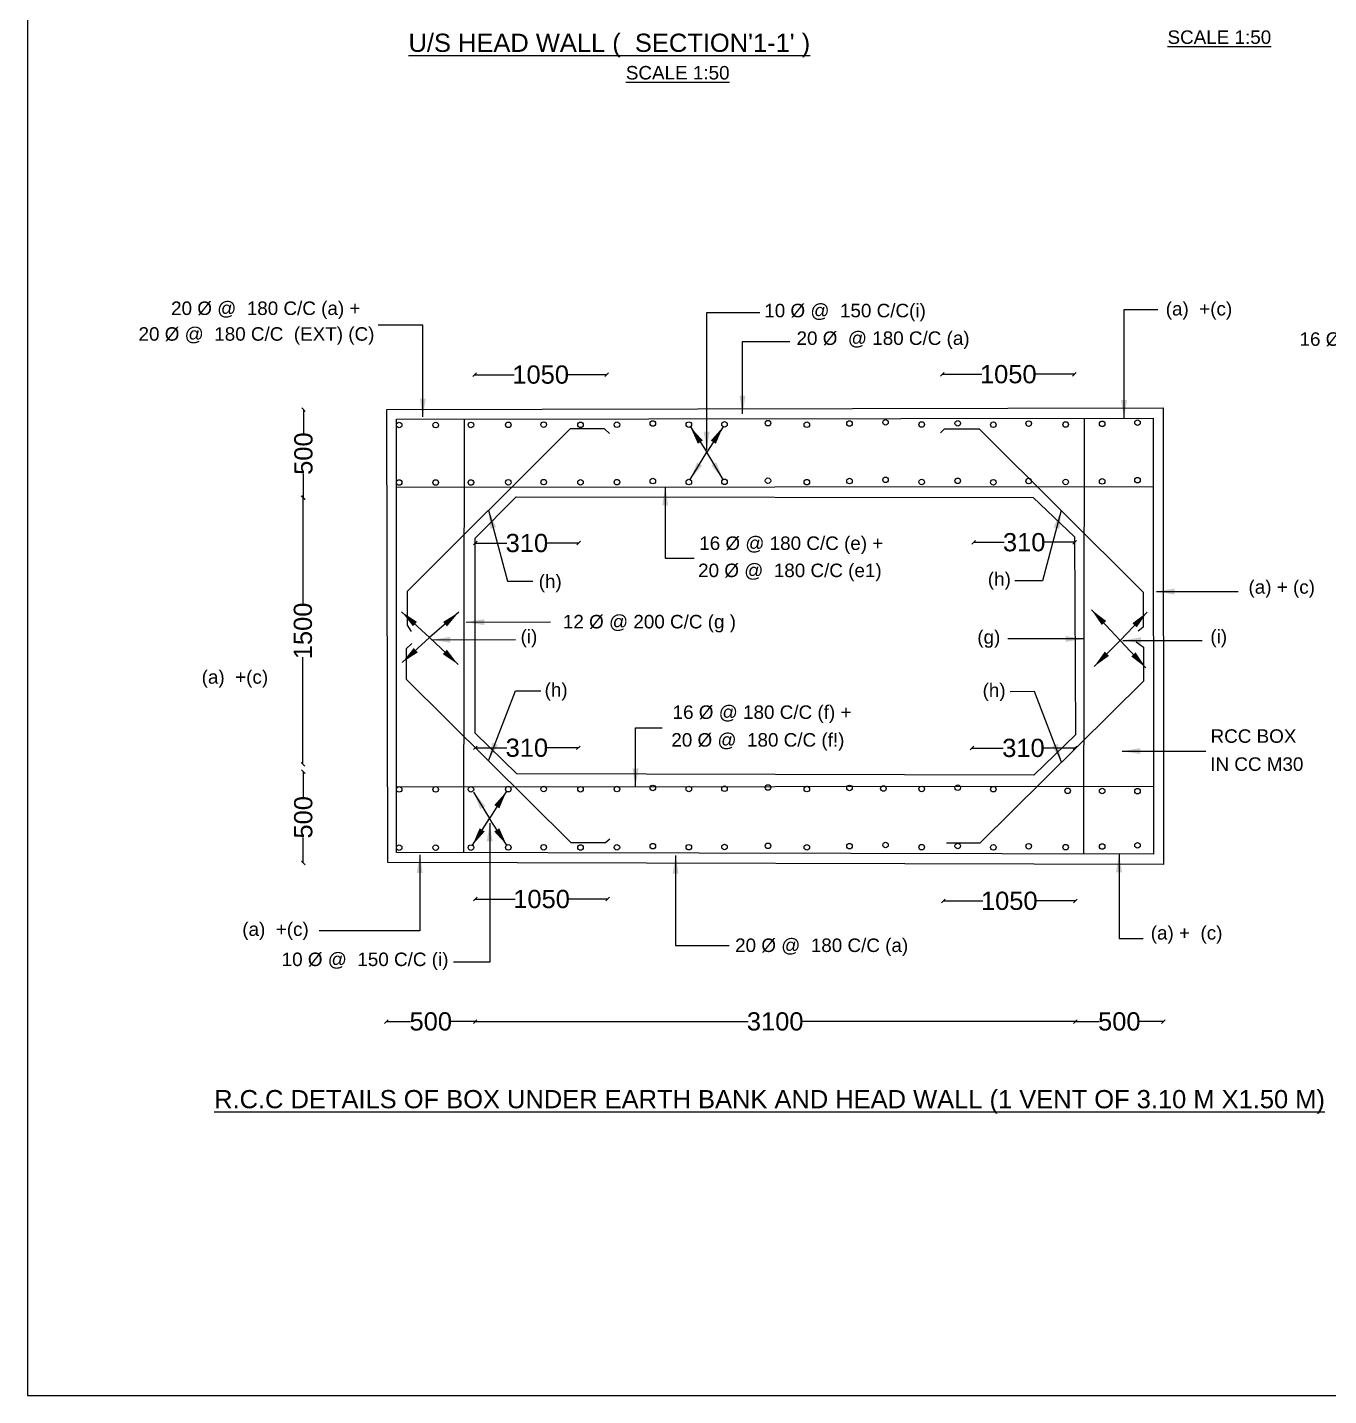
# Model space of a CAD drawing. Header units: millimetres. Extents: x 5124 to 2909731, y 2311 to 44621088.
# Drawn here: x 2778034 to 2813722, y 44535521 to 44573052 of the extents above; entities that cross this region are included whole.
import ezdxf

# ---------------------------------------------------------------- set-up
doc = ezdxf.new("R2010")
doc.units = ezdxf.units.MM
doc.header["$MEASUREMENT"] = 0
for name, color, linetype in [('DIMENSION', 7, 'Continuous'), ('DRAWING', 2, 'Continuous'), ('TEXT', 1, 'Continuous')]:
    doc.layers.add(name, color=color, linetype=linetype)
doc.styles.get("Standard").update_dxf_attribs({"font": 'arial.ttf', "height": 500})
doc.dimstyles.get("Standard").update_dxf_attribs({"dimtxt": 80, "dimasz": 100, "dimexe": 0.18, "dimexo": 0.0625, "dimgap": 0.09, "dimtad": 0, "dimdec": 0, "dimzin": 0, "dimdsep": 46, "dimtxsty": 'Standard', "dimblk": 'OBLIQUE', "dimcen": 0.09, "dimse1": 1, "dimse2": 1, "dimadec": 0, "dimazin": 0, "dimtfac": 1, "dimtdec": 0, "dimtofl": 0, "dimtmove": 0, "dimatfit": 3, "dimfxl": 0, "dimtolj": 1, "dimtzin": 0, "dimarcsym": 0})

# ---------------------------------------------------------------- blocks, each defined once
blk = doc.blocks.new('_Oblique')
at = {"color": 0, "linetype": 'ByBlock', "lineweight": -2}
blk.add_line((-0.5, -0.5), (0.5, 0.5), dxfattribs=at)
blk = doc.blocks.new('*D31')
at = {"layer": 'Defpoints', "color": 0, "transparency": 16777216}
for p in [(2790303, 44563501), (2793920, 44563525), (2793920, 44563525)]:
    blk.add_point(p, dxfattribs=at)
at = {"layer": 'DIMENSION', "color": 0, "lineweight": -2, "transparency": 16777216}
for p, q in [((2790303, 44563525), (2791389, 44563525)), ((2793920, 44563525), (2792834, 44563525))]:
    blk.add_line(p, q, dxfattribs=at)
at = {"layer": 'DIMENSION', "color": 0, "lineweight": -2, "transparency": 16777216, "xscale": 100, "yscale": 100, "zscale": 100, "rotation": 180}
blk.add_blockref('_Oblique', (2790303, 44563525), dxfattribs=at)
at = {"layer": 'DIMENSION', "color": 0, "lineweight": -2, "transparency": 16777216, "xscale": 100, "yscale": 100, "zscale": 100}
blk.add_blockref('_Oblique', (2793920, 44563525), dxfattribs=at)
at = {"layer": 'DIMENSION', "color": 0, "transparency": 16777216, "insert": (2792111, 44563525), "char_height": 500, "attachment_point": 5}
blk.add_mtext('\\A1;1050', dxfattribs=at)
blk = doc.blocks.new('*D32')
at = {"layer": 'Defpoints', "color": 0, "transparency": 16777216}
for p in [(2790317, 44558922), (2793152, 44558928), (2793152, 44558905)]:
    blk.add_point(p, dxfattribs=at)
at = {"layer": 'DIMENSION', "color": 0, "lineweight": -2, "transparency": 16777216}
for p, q in [((2790317, 44558905), (2791183, 44558905)), ((2793152, 44558905), (2792286, 44558905))]:
    blk.add_line(p, q, dxfattribs=at)
at = {"layer": 'DIMENSION', "color": 0, "lineweight": -2, "transparency": 16777216, "xscale": 100, "yscale": 100, "zscale": 100, "rotation": 180}
blk.add_blockref('_Oblique', (2790317, 44558905), dxfattribs=at)
at = {"layer": 'DIMENSION', "color": 0, "lineweight": -2, "transparency": 16777216, "xscale": 100, "yscale": 100, "zscale": 100}
blk.add_blockref('_Oblique', (2793152, 44558905), dxfattribs=at)
at = {"layer": 'DIMENSION', "color": 0, "transparency": 16777216, "insert": (2791734, 44558905), "char_height": 500, "attachment_point": 5}
blk.add_mtext('\\A1;310', dxfattribs=at)
blk = doc.blocks.new('*D33')
at = {"layer": 'Defpoints', "color": 0, "transparency": 16777216}
for p in [(2803126, 44563526), (2806747, 44563536), (2806747, 44563536)]:
    blk.add_point(p, dxfattribs=at)
at = {"layer": 'DIMENSION', "color": 0, "lineweight": -2, "transparency": 16777216}
for p, q in [((2803126, 44563536), (2804214, 44563536)), ((2806747, 44563536), (2805659, 44563536))]:
    blk.add_line(p, q, dxfattribs=at)
at = {"layer": 'DIMENSION', "color": 0, "lineweight": -2, "transparency": 16777216, "xscale": 100, "yscale": 100, "zscale": 100, "rotation": 180}
blk.add_blockref('_Oblique', (2803126, 44563536), dxfattribs=at)
at = {"layer": 'DIMENSION', "color": 0, "lineweight": -2, "transparency": 16777216, "xscale": 100, "yscale": 100, "zscale": 100}
blk.add_blockref('_Oblique', (2806747, 44563536), dxfattribs=at)
at = {"layer": 'DIMENSION', "color": 0, "transparency": 16777216, "insert": (2804936, 44563536), "char_height": 500, "attachment_point": 5}
blk.add_mtext('\\A1;1050', dxfattribs=at)
blk = doc.blocks.new('*D34')
at = {"layer": 'Defpoints', "color": 0, "transparency": 16777216}
for p in [(2803991, 44558927), (2803991, 44558927), (2806754, 44558874)]:
    blk.add_point(p, dxfattribs=at)
at = {"layer": 'DIMENSION', "color": 0, "lineweight": -2, "transparency": 16777216}
for p, q in [((2803991, 44558927), (2804821, 44558927)), ((2806754, 44558927), (2805924, 44558927))]:
    blk.add_line(p, q, dxfattribs=at)
at = {"layer": 'DIMENSION', "color": 0, "lineweight": -2, "transparency": 16777216, "xscale": 100, "yscale": 100, "zscale": 100, "rotation": 180}
blk.add_blockref('_Oblique', (2803991, 44558927), dxfattribs=at)
at = {"layer": 'DIMENSION', "color": 0, "lineweight": -2, "transparency": 16777216, "xscale": 100, "yscale": 100, "zscale": 100}
blk.add_blockref('_Oblique', (2806754, 44558927), dxfattribs=at)
at = {"layer": 'DIMENSION', "color": 0, "transparency": 16777216, "insert": (2805373, 44558927), "char_height": 500, "attachment_point": 5}
blk.add_mtext('\\A1;310', dxfattribs=at)
blk = doc.blocks.new('*D35')
at = {"layer": 'Defpoints', "color": 0, "transparency": 16777216}
for p in [(2790320, 44553291), (2793147, 44553293), (2793147, 44553290)]:
    blk.add_point(p, dxfattribs=at)
at = {"layer": 'DIMENSION', "color": 0, "lineweight": -2, "transparency": 16777216}
for p, q in [((2790320, 44553290), (2791182, 44553290)), ((2793147, 44553290), (2792285, 44553290))]:
    blk.add_line(p, q, dxfattribs=at)
at = {"layer": 'DIMENSION', "color": 0, "lineweight": -2, "transparency": 16777216, "xscale": 100, "yscale": 100, "zscale": 100, "rotation": 180}
blk.add_blockref('_Oblique', (2790320, 44553290), dxfattribs=at)
at = {"layer": 'DIMENSION', "color": 0, "lineweight": -2, "transparency": 16777216, "xscale": 100, "yscale": 100, "zscale": 100}
blk.add_blockref('_Oblique', (2793147, 44553290), dxfattribs=at)
at = {"layer": 'DIMENSION', "color": 0, "transparency": 16777216, "insert": (2791733, 44553290), "char_height": 500, "attachment_point": 5}
blk.add_mtext('\\A1;310', dxfattribs=at)
blk = doc.blocks.new('*D36')
at = {"layer": 'Defpoints', "color": 0, "transparency": 16777216}
for p in [(2790321, 44549140), (2793952, 44549140), (2793952, 44549140)]:
    blk.add_point(p, dxfattribs=at)
at = {"layer": 'DIMENSION', "color": 0, "lineweight": -2, "transparency": 16777216}
for p, q in [((2790321, 44549140), (2791414, 44549140)), ((2793952, 44549140), (2792858, 44549140))]:
    blk.add_line(p, q, dxfattribs=at)
at = {"layer": 'DIMENSION', "color": 0, "lineweight": -2, "transparency": 16777216, "xscale": 100, "yscale": 100, "zscale": 100, "rotation": 180}
blk.add_blockref('_Oblique', (2790321, 44549140), dxfattribs=at)
at = {"layer": 'DIMENSION', "color": 0, "lineweight": -2, "transparency": 16777216, "xscale": 100, "yscale": 100, "zscale": 100}
blk.add_blockref('_Oblique', (2793952, 44549140), dxfattribs=at)
at = {"layer": 'DIMENSION', "color": 0, "transparency": 16777216, "insert": (2792136, 44549140), "char_height": 500, "attachment_point": 5}
blk.add_mtext('\\A1;1050', dxfattribs=at)
blk = doc.blocks.new('*D37')
at = {"layer": 'Defpoints', "color": 0, "transparency": 16777216}
for p in [(2803937, 44553285), (2803937, 44553275), (2806766, 44553265)]:
    blk.add_point(p, dxfattribs=at)
at = {"layer": 'DIMENSION', "color": 0, "lineweight": -2, "transparency": 16777216}
for p, q in [((2803937, 44553285), (2804800, 44553285)), ((2806766, 44553285), (2805903, 44553285))]:
    blk.add_line(p, q, dxfattribs=at)
at = {"layer": 'DIMENSION', "color": 0, "lineweight": -2, "transparency": 16777216, "xscale": 100, "yscale": 100, "zscale": 100, "rotation": 180}
blk.add_blockref('_Oblique', (2803937, 44553285), dxfattribs=at)
at = {"layer": 'DIMENSION', "color": 0, "lineweight": -2, "transparency": 16777216, "xscale": 100, "yscale": 100, "zscale": 100}
blk.add_blockref('_Oblique', (2806766, 44553285), dxfattribs=at)
at = {"layer": 'DIMENSION', "color": 0, "transparency": 16777216, "insert": (2805352, 44553285), "char_height": 500, "attachment_point": 5}
blk.add_mtext('\\A1;310', dxfattribs=at)
blk = doc.blocks.new('*D38')
at = {"layer": 'Defpoints', "color": 0, "transparency": 16777216}
for p in [(2803155, 44549114), (2806771, 44549091), (2806771, 44549091)]:
    blk.add_point(p, dxfattribs=at)
at = {"layer": 'DIMENSION', "color": 0, "lineweight": -2, "transparency": 16777216}
for p, q in [((2803155, 44549091), (2804241, 44549091)), ((2806771, 44549091), (2805685, 44549091))]:
    blk.add_line(p, q, dxfattribs=at)
at = {"layer": 'DIMENSION', "color": 0, "lineweight": -2, "transparency": 16777216, "xscale": 100, "yscale": 100, "zscale": 100, "rotation": 180}
blk.add_blockref('_Oblique', (2803155, 44549091), dxfattribs=at)
at = {"layer": 'DIMENSION', "color": 0, "lineweight": -2, "transparency": 16777216, "xscale": 100, "yscale": 100, "zscale": 100}
blk.add_blockref('_Oblique', (2806771, 44549091), dxfattribs=at)
at = {"layer": 'DIMENSION', "color": 0, "transparency": 16777216, "insert": (2804963, 44549091), "char_height": 500, "attachment_point": 5}
blk.add_mtext('\\A1;1050', dxfattribs=at)
blk = doc.blocks.new('*D39')
at = {"layer": 'Defpoints', "color": 0, "transparency": 16777216}
for p in [(2785613, 44562566), (2785607, 44560154), (2785608, 44560154)]:
    blk.add_point(p, dxfattribs=at)
at = {"layer": 'DIMENSION', "color": 0, "lineweight": -2, "transparency": 16777216}
for p, q in [((2785607, 44562566), (2785607, 44561912)), ((2785607, 44560154), (2785607, 44560808))]:
    blk.add_line(p, q, dxfattribs=at)
at = {"layer": 'DIMENSION', "color": 0, "lineweight": -2, "transparency": 16777216, "xscale": 100, "yscale": 100, "zscale": 100}
for p, rotation in [((2785607, 44562566), 90), ((2785607, 44560154), 270)]:
    blk.add_blockref('_Oblique', p, dxfattribs=dict(at, rotation=rotation))
at = {"layer": 'DIMENSION', "color": 0, "transparency": 16777216, "insert": (2785607, 44561360), "char_height": 500, "attachment_point": 5, "rotation": 90}
blk.add_mtext('\\A1;500', dxfattribs=at)
blk = doc.blocks.new('*D40')
at = {"layer": 'Defpoints', "color": 0, "transparency": 16777216}
for p in [(2785608, 44560154), (2785592, 44552841), (2785592, 44552841)]:
    blk.add_point(p, dxfattribs=at)
at = {"layer": 'DIMENSION', "color": 0, "lineweight": -2, "transparency": 16777216}
for p, q in [((2785592, 44560154), (2785592, 44557220)), ((2785592, 44552841), (2785592, 44555775))]:
    blk.add_line(p, q, dxfattribs=at)
at = {"layer": 'DIMENSION', "color": 0, "lineweight": -2, "transparency": 16777216, "xscale": 100, "yscale": 100, "zscale": 100}
for p, rotation in [((2785592, 44560154), 90), ((2785592, 44552841), 270)]:
    blk.add_blockref('_Oblique', p, dxfattribs=dict(at, rotation=rotation))
at = {"layer": 'DIMENSION', "color": 0, "transparency": 16777216, "insert": (2785592, 44556497), "char_height": 500, "attachment_point": 5, "rotation": 90}
blk.add_mtext('\\A1;1500', dxfattribs=at)
blk = doc.blocks.new('*D41')
at = {"layer": 'Defpoints', "color": 0, "transparency": 16777216}
for p in [(2785585, 44552637), (2785596, 44550131), (2785602, 44550131)]:
    blk.add_point(p, dxfattribs=at)
at = {"layer": 'DIMENSION', "color": 0, "lineweight": -2, "transparency": 16777216}
for p, q in [((2785602, 44552637), (2785602, 44551935)), ((2785602, 44550131), (2785602, 44550832))]:
    blk.add_line(p, q, dxfattribs=at)
at = {"layer": 'DIMENSION', "color": 0, "lineweight": -2, "transparency": 16777216, "xscale": 100, "yscale": 100, "zscale": 100}
for p, rotation in [((2785602, 44552637), 90), ((2785602, 44550131), 270)]:
    blk.add_blockref('_Oblique', p, dxfattribs=dict(at, rotation=rotation))
at = {"layer": 'DIMENSION', "color": 0, "transparency": 16777216, "insert": (2785602, 44551384), "char_height": 500, "attachment_point": 5, "rotation": 90}
blk.add_mtext('\\A1;500', dxfattribs=at)
blk = doc.blocks.new('*D42')
at = {"layer": 'Defpoints', "color": 0, "transparency": 16777216}
for p in [(2787878, 44545788), (2790315, 44545783), (2790315, 44545783)]:
    blk.add_point(p, dxfattribs=at)
at = {"layer": 'DIMENSION', "color": 0, "lineweight": -2, "transparency": 16777216}
for p, q in [((2787878, 44545783), (2788545, 44545783)), ((2790315, 44545783), (2789648, 44545783))]:
    blk.add_line(p, q, dxfattribs=at)
at = {"layer": 'DIMENSION', "color": 0, "lineweight": -2, "transparency": 16777216, "xscale": 100, "yscale": 100, "zscale": 100, "rotation": 180}
blk.add_blockref('_Oblique', (2787878, 44545783), dxfattribs=at)
at = {"layer": 'DIMENSION', "color": 0, "lineweight": -2, "transparency": 16777216, "xscale": 100, "yscale": 100, "zscale": 100}
blk.add_blockref('_Oblique', (2790315, 44545783), dxfattribs=at)
at = {"layer": 'DIMENSION', "color": 0, "transparency": 16777216, "insert": (2789097, 44545783), "char_height": 500, "attachment_point": 5}
blk.add_mtext('\\A1;500', dxfattribs=at)
blk = doc.blocks.new('*D43')
at = {"layer": 'Defpoints', "color": 0, "transparency": 16777216}
for p in [(2790315, 44545783), (2806772, 44545783), (2806772, 44545740)]:
    blk.add_point(p, dxfattribs=at)
at = {"layer": 'DIMENSION', "color": 0, "lineweight": -2, "transparency": 16777216}
for p, q in [((2790315, 44545783), (2797798, 44545783)), ((2806772, 44545783), (2799289, 44545783))]:
    blk.add_line(p, q, dxfattribs=at)
at = {"layer": 'DIMENSION', "color": 0, "lineweight": -2, "transparency": 16777216, "xscale": 100, "yscale": 100, "zscale": 100, "rotation": 180}
blk.add_blockref('_Oblique', (2790315, 44545783), dxfattribs=at)
at = {"layer": 'DIMENSION', "color": 0, "lineweight": -2, "transparency": 16777216, "xscale": 100, "yscale": 100, "zscale": 100}
blk.add_blockref('_Oblique', (2806772, 44545783), dxfattribs=at)
at = {"layer": 'DIMENSION', "color": 0, "transparency": 16777216, "insert": (2798543, 44545783), "char_height": 500, "attachment_point": 5}
blk.add_mtext('\\A1;3100', dxfattribs=at)
blk = doc.blocks.new('*D44')
at = {"layer": 'Defpoints', "color": 0, "transparency": 16777216}
for p in [(2806772, 44545783), (2809191, 44545783), (2809191, 44545780)]:
    blk.add_point(p, dxfattribs=at)
at = {"layer": 'DIMENSION', "color": 0, "lineweight": -2, "transparency": 16777216}
for p, q in [((2806772, 44545783), (2807430, 44545783)), ((2809191, 44545783), (2808533, 44545783))]:
    blk.add_line(p, q, dxfattribs=at)
at = {"layer": 'DIMENSION', "color": 0, "lineweight": -2, "transparency": 16777216, "xscale": 100, "yscale": 100, "zscale": 100, "rotation": 180}
blk.add_blockref('_Oblique', (2806772, 44545783), dxfattribs=at)
at = {"layer": 'DIMENSION', "color": 0, "lineweight": -2, "transparency": 16777216, "xscale": 100, "yscale": 100, "zscale": 100}
blk.add_blockref('_Oblique', (2809191, 44545783), dxfattribs=at)
at = {"layer": 'DIMENSION', "color": 0, "transparency": 16777216, "insert": (2807981, 44545783), "char_height": 500, "attachment_point": 5}
blk.add_mtext('\\A1;500', dxfattribs=at)

msp = doc.modelspace()

# ---------------------------------------------------------------- linework, layer by layer
at = {"layer": 'DIMENSION', "color": 0}
msp.add_lwpolyline([(2909588.2, 44621087.8), (2778033.6, 44621087.8), (2778033.6, 44535521), (2909588.2, 44535521)], close=True, dxfattribs=at)
at = {"layer": 'DRAWING', "color": 0}
for points in [[(2787888.8, 44562566.3), (2809188.1, 44562614.7), (2809195.8, 44550089), (2787917.1, 44550140.7), (2787888.8, 44562566.3)], [(2788155.6, 44562300.6), (2808910.2, 44562333.8), (2808918.6, 44550376.6), (2788155.6, 44550416.2), (2788155.6, 44562300.6)], [(2790017.3, 44562303.6), (2789994.6, 44550412.7)], [(2807021.3, 44562330.7), (2806998.5, 44550380.3)], [(2794002, 44561914.7), (2793866.4, 44562035.8), (2792917.3, 44562035.8), (2788448, 44557574.8), (2788448, 44556656.1), (2788564, 44556477.7)], [(2803079.4, 44561930.6), (2803186.3, 44562041.8), (2804136, 44562041.8), (2808638.3, 44557559.2), (2808638.3, 44556602.6), (2808497.2, 44556488.2)], [(2788155.6, 44560438.9), (2808911.5, 44560453.6)], [(2791437.3, 44560170.7), (2805619, 44560160), (2806753.1, 44559077.3), (2806783.5, 44553644.5), (2805637.3, 44552539), (2791456.4, 44552579.7), (2790315.4, 44553687.8), (2790316.7, 44559037.4), (2791437.3, 44560170.7)], [(2788575.6, 44556152.7), (2788422.2, 44556006.7), (2788422.2, 44555172.5)], [(2808442.9, 44556201.1), (2808640.3, 44556048.4), (2808640.3, 44555119.4), (2804152, 44550677.3), (2803240.8, 44550677.3)], [(2788422.2, 44555172.5), (2792935.8, 44550697.4), (2793887.9, 44550697.4), (2794007.5, 44550793.9)], [(2788155.6, 44552222.5), (2808917.3, 44552237.1)]]:
    msp.add_lwpolyline(points, dxfattribs=at)
for centre in [(2788231.7, 44562145.1), (2789233.3, 44562143.9), (2790198.1, 44562146.2), (2791223.2, 44562151), (2792194.9, 44562155.9), (2793203.4, 44562148.7), (2794202.7, 44562153), (2795186.8, 44562185.1), (2796174.6, 44562156.8), (2797152.3, 44562163.4), (2798345.6, 44562195.2), (2799410.1, 44562152.9), (2800581.7, 44562185), (2801570.3, 44562217.1), (2802562, 44562157.8), (2803550.5, 44562189.9), (2804526.4, 44562151.7), (2805497.1, 44562183.8), (2806510, 44562157.8), (2807509.9, 44562175.9), (2808481.3, 44562208.1), (2788231.7, 44560567.9), (2789233.3, 44560566.7), (2790198.1, 44560569), (2791223.2, 44560573.7), (2792194.9, 44560578.6), (2793203.4, 44560571.5), (2794202.7, 44560575.7), (2795186.8, 44560607.8), (2796174.6, 44560579.5), (2797152.3, 44560586.2), (2798345.6, 44560617.9), (2799410.1, 44560575.6), (2800581.7, 44560607.8), (2801570.3, 44560639.9), (2802562, 44560580.5), (2803550.5, 44560612.7), (2804526.4, 44560574.4), (2805497.1, 44560606.6), (2806510, 44560580.5), (2807509.9, 44560598.7), (2808481.3, 44560630.8), (2788231.7, 44552150.4), (2789233.3, 44552149.2), (2790198.1, 44552151.5), (2791223.2, 44552156.2), (2792194.9, 44552161.1), (2793203.4, 44552154), (2794202.7, 44552158.2), (2795186.8, 44552190.3), (2796174.6, 44552162), (2797152.3, 44552168.7), (2798345.6, 44552200.4), (2799410.1, 44552158.1), (2800581.7, 44552190.3), (2801512, 44552173.5), (2802562, 44552163), (2803550.5, 44552195.2), (2804526.4, 44552156.9), (2806565, 44552110.5), (2807509.9, 44552105.1), (2808481.4, 44552101.6), (2788231.7, 44550552), (2789233.3, 44550550.8), (2790198.1, 44550553.2), (2791223.2, 44550557.9), (2792194.9, 44550562.8), (2793203.4, 44550555.6), (2794202.7, 44550559.9), (2795186.8, 44550592), (2796174.6, 44550563.7), (2797152.3, 44550570.3), (2798345.6, 44550602.1), (2799410.1, 44550559.8), (2800581.7, 44550591.9), (2801570.3, 44550624.1), (2802562, 44550564.7), (2803550.5, 44550596.8), (2804526.4, 44550558.6), (2805497.1, 44550590.7), (2806510, 44550564.7), (2807509.9, 44550582.8), (2808481.3, 44550615)]:
    msp.add_circle(centre, 76, dxfattribs=at)

# ---------------------------------------------------------------- texts
at = {"layer": 'TEXT', "color": 0}
for s, height, p in [("%%UU/S HEAD WALL (  SECTION'1-1' )", 500, (2788486.6, 44572379.4)), ('%%USCALE 1:50', 370, (2809302.9, 44572599.3)), ('%%USCALE 1:50', 370, (2794447.7, 44571622.6)), ('20 Ø @  180 C/C (a) +', 370, (2781975.1, 44565162.7)), ('(a)  +(c)', 370, (2809254.3, 44565148.7)), ('10 Ø @  150 C/C(i)', 370, (2798243.9, 44565099)), ('20 Ø @  180 C/C  (EXT) (C)', 370, (2781082.8, 44564457.4)), ('20 Ø  @ 180 C/C (a)', 370, (2799128.8, 44564341.7)), ('16 Ø @ 200 C/C  (EXT) (c)', 370, (2812923.7, 44564317.1)), ('16 Ø @ 180 C/C (e) +', 370, (2796459.7, 44558717.5)), ('(h)', 370, (2792057.4, 44557670.4)), ('20 Ø @  180 C/C (e1)', 370, (2796429.5, 44557972.3)), ('(h)', 370, (2804375.6, 44557736.4)), ('(a) + (c)', 370, (2811524.3, 44557517.3)), ('12 Ø @ 200 C/C (g )', 370, (2792721.2, 44556566.1)), ('(i)', 370, (2791561.1, 44556158.2)), ('(g)', 370, (2804086.7, 44556144.9)), ('(i)', 370, (2810478.1, 44556159.4)), ('(a)  +(c)', 370, (2782813.7, 44555048.7)), ('(h)', 370, (2792219.3, 44554696.9)), ('(h)', 370, (2804231.5, 44554684.6)), ('16 Ø @ 180 C/C (f) +', 370, (2795729.7, 44554083.2)), ('20 Ø @  180 C/C (f!)', 370, (2795695, 44553322.9)), ('RCC BOX', 370, (2810483.8, 44553427.5)), ('IN CC M30', 370, (2810474, 44552658.7)), ('(a)  +(c)', 370, (2783927.5, 44548130.5)), ('(a) +  (c)', 370, (2808843.1, 44548030.3)), ('20 Ø @  180 C/C (a)', 370, (2797444.2, 44547689.5)), ('10 Ø @  150 C/C (i)', 370, (2785008, 44547303.7)), ('%%UR.C.C DETAILS OF BOX UNDER EARTH BANK AND HEAD WALL (1 VENT OF 3.10 M X1.50 M)', 500, (2783156.1, 44543403.5))]:
    msp.add_text(s, height=height, dxfattribs=at).set_placement(p)

# ---------------------------------------------------------------- dimensions: what is measured, and where the dimension line sits
at = {"layer": 'DIMENSION', "color": 0}
for base, p1, p2, text, picture, middle in [((2793920.3, 44563524.8), (2790302.5, 44563500.7), (2793920.3, 44563524.8), '1050', '*D31', (2792111.4, 44563524.8)), ((2806747, 44563536), (2803125.9, 44563526.5), (2806747, 44563536), '1050', '*D33', (2804936.5, 44563536)), ((2793152.2, 44558904.5), (2790316.7, 44558922.5), (2793152.2, 44558928.5), '310', '*D32', (2791734.4, 44558904.5)), ((2803991, 44558927.3), (2806754.3, 44558874.3), (2803991, 44558927.3), '310', '*D34', (2805372.6, 44558927.3)), ((2793146.8, 44553289.5), (2790320.2, 44553290.7), (2793146.8, 44553292.8), '310', '*D35', (2791733.5, 44553289.5)), ((2803936.6, 44553284.7), (2806766.4, 44553264.8), (2803936.6, 44553275.1), '310', '*D37', (2805351.5, 44553284.7)), ((2793951.8, 44549140.4), (2790320.6, 44549140.4), (2793951.8, 44549140.4), '1050', '*D36', (2792136.2, 44549140.4)), ((2806771, 44549090.9), (2803155.4, 44549113.7), (2806771, 44549090.9), '1050', '*D38', (2804963.2, 44549090.9)), ((2790315.2, 44545783.4), (2787877.8, 44545788.2), (2790315.2, 44545783.4), '500', '*D42', (2789096.5, 44545783.4)), ((2806771.7, 44545783.4), (2790315.2, 44545783.4), (2806771.7, 44545740), '3100', '*D43', (2798543.4, 44545783.4)), ((2809190.7, 44545783.4), (2806771.7, 44545783.4), (2809190.7, 44545780.2), '500', '*D44', (2807981.2, 44545783.4))]:
    dim = msp.add_linear_dim(base=base, p1=p1, p2=p2, text=text, dimstyle='Standard', dxfattribs=at)
    dim.commit()
    dim.dimension.update_dxf_attribs({"geometry": picture, "text_midpoint": middle})
for base, p1, p2, text, picture, middle in [((2785607.4, 44560153.8), (2785613.4, 44562566.3), (2785608.4, 44560153.8), '500', '*D39', (2785607.4, 44561360.1)), ((2785592.1, 44552840.8), (2785608.4, 44560153.8), (2785591.8, 44552840.8), '1500', '*D40', (2785592.1, 44556497.3)), ((2785601.9, 44550130.7), (2785585, 44552637.1), (2785596.3, 44550130.7), '500', '*D41', (2785601.9, 44551383.9))]:
    dim = msp.add_linear_dim(base=base, p1=p1, p2=p2, angle=90, text=text, dimstyle='Standard', dxfattribs=at)
    dim.commit()
    dim.dimension.update_dxf_attribs({"geometry": picture, "text_midpoint": middle})

# ---------------------------------------------------------------- leaders
for points in [[(2796664.3, 44561463.9), (2796664.3, 44565228.4), (2798118.2, 44565228.4)], [(2808111.4, 44562332.5), (2808111.4, 44565310.9), (2809034.6, 44565310.9)], [(2788879.6, 44562365.1), (2788879.6, 44564880.4), (2787659.1, 44564880.4)], [(2797647, 44562449.2), (2797647, 44564434.6), (2798944.5, 44564434.6)], [(2796216.3, 44562093.1), (2796671.3, 44561397.2)], [(2797113.4, 44562098.1), (2796671.3, 44561397.2)], [(2796208.7, 44560647.5), (2796671.3, 44561397.2)], [(2797113.6, 44560651.6), (2796671.3, 44561397.2)], [(2795527.8, 44560444.1), (2795527.8, 44558489.7), (2796320.1, 44558489.7)], [(2790682.6, 44559805.3), (2791205.4, 44557857.5), (2791892.7, 44557859.9)], [(2806387.1, 44559800.5), (2805876.9, 44557874.4), (2805118.1, 44557874.4)], [(2808997.9, 44557576.2), (2811244.2, 44557576.2)], [(2788297.3, 44557023.4), (2789063.3, 44556314.3)], [(2789866.4, 44557009.3), (2789063.3, 44556314.3)], [(2807219.5, 44557077.9), (2808005.3, 44556236.8)], [(2808745.4, 44557012.6), (2808000.3, 44556231.5)], [(2790065, 44556735.3), (2792384.9, 44556750.2)], [(2788315.3, 44555631.3), (2789063.3, 44556314.3)], [(2789847.3, 44555578), (2789063.3, 44556314.3)], [(2789129.9, 44556251.7), (2791421.2, 44556263.9)], [(2807009.8, 44556276.7), (2804927.4, 44556276.7)], [(2807288.2, 44555516.8), (2808000.3, 44556231.5)], [(2808710.3, 44555488.3), (2808005.3, 44556236.8)], [(2808077.2, 44556238.5), (2810256.1, 44556238.5)], [(2790679, 44552935), (2791425, 44554849.2), (2792112.1, 44554849.2)], [(2806396.2, 44552898.4), (2805655.5, 44554832.7), (2804984.1, 44554825.9)], [(2794714.6, 44552227.1), (2794714.6, 44553839.3), (2795447.6, 44553839.3)], [(2808060.7, 44553199.4), (2810349.7, 44553199.4)], [(2790269.5, 44552077.4), (2790704.1, 44551350.6)], [(2791175.6, 44552097), (2790704.1, 44551350.6)], [(2790238.8, 44550617.4), (2790704.1, 44551350.6)], [(2791181.6, 44550621.5), (2790704.1, 44551350.6)], [(2790713.5, 44551221.2), (2790713.5, 44547407.1), (2789719.2, 44547407.1)], [(2788794.7, 44550356.2), (2788794.7, 44548270), (2786036.3, 44548270)], [(2795812.8, 44550337.1), (2795812.8, 44547863.9), (2797280.4, 44547863.9)], [(2807973.5, 44550378.4), (2807973.5, 44548063), (2808634.4, 44548063)]]:
    msp.add_leader(points, dimstyle='Standard', override={"dimasz": 500, "dimgap": 0.09, "dimtad": 0}, dxfattribs=at)

doc.saveas('drawing.dxf')
